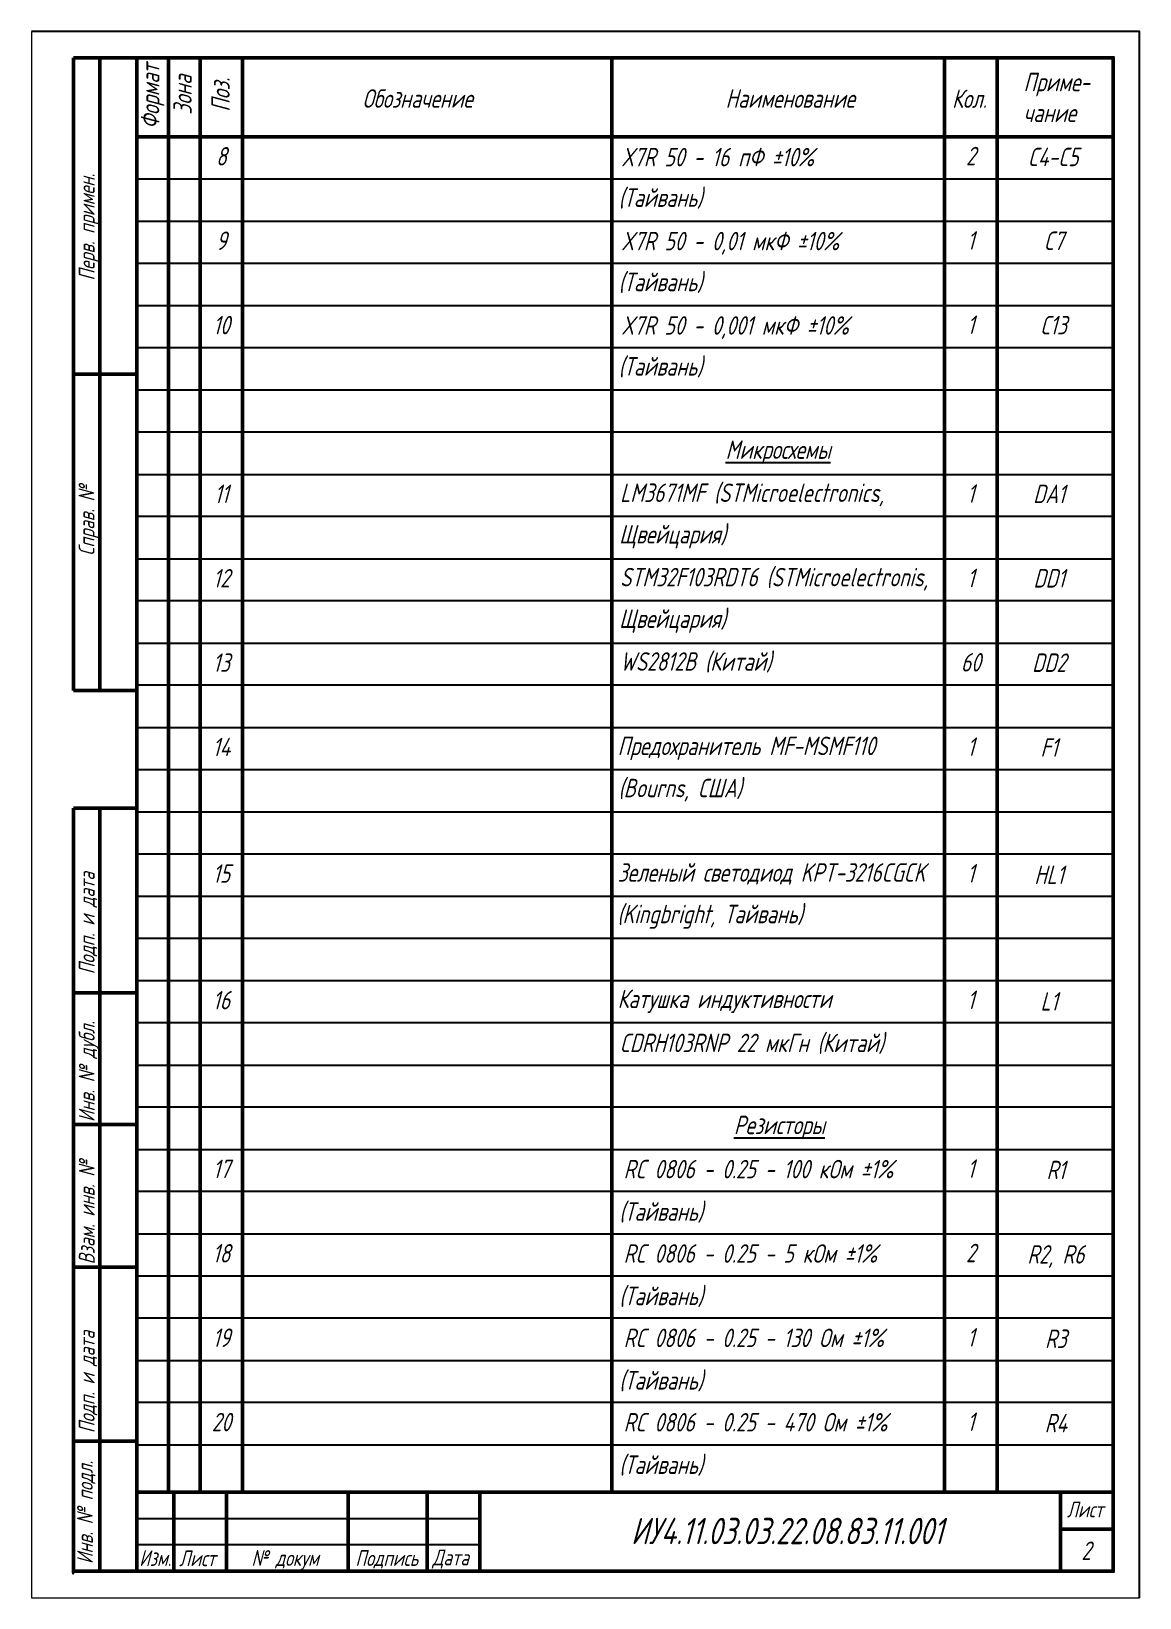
# Paper-space layout 'Лист2' of a CAD drawing. Header units: millimetres. Extents: x 0 to 210, y 0 to 297.
# The model-space entities are those that its viewports show. They can reach past a viewport. Long polylines and large blocks are cut down to what shows.
import ezdxf

# ---------------------------------------------------------------- set-up
doc = ezdxf.new("R2010")
doc.units = ezdxf.units.MM
doc.layers.add('FORM', color=7, linetype='Continuous')
doc.layers.add('NEVIDIM', color=1, linetype='Continuous')
doc.styles.get("Standard").update_dxf_attribs({"font": '', "width": 0.8, "oblique": 15})
doc.styles.get('Standard').set_extended_font_data('GOST type B')

msp = doc.modelspace()

# ---------------------------------------------------------------- linework, layer by layer
at = {"color": 0, "lineweight": 50}
for p, q in [((7600.58, 6771.21), (7600.58, 6891.21)), ((7605.58, 6771.21), (7605.58, 6891.21)), ((7600.58, 6831.21), (7612.58, 6831.21)), ((7612.58, 6771.21), (7600.58, 6771.21)), ((7612.58, 6748.91), (7600.58, 6748.91)), ((7605.58, 6748.91), (7605.58, 6603.91)), ((7600.58, 6713.91), (7612.58, 6713.91)), ((7612.58, 6688.91), (7600.58, 6688.91)), ((7600.58, 6661.91), (7612.58, 6661.91)), ((7612.58, 6628.91), (7600.58, 6628.91))]:
    msp.add_line(p, q, dxfattribs=at)
at = {"lineweight": 50}
for p, q in [((7797.58, 6891.21), (7600.58, 6891.21)), ((7612.58, 6604.21), (7612.58, 6891.21)), ((7797.58, 6891.21), (7797.58, 6604.21)), ((7600.58, 6748.91), (7600.58, 6603.91)), ((7612.58, 6619.21), (7797.58, 6619.21)), ((7787.58, 6604.21), (7787.58, 6619.21))]:
    msp.add_line(p, q, dxfattribs=at)
at = {"color": 0}
msp.add_line((7600.58, 6748.91), (7600.58, 6748.91), dxfattribs=at)
at = {"layer": 'FORM', "color": 0, "lineweight": 50}
for p, q in [((7618.58, 6891.21), (7618.58, 6619.21)), ((7624.58, 6891.21), (7624.58, 6619.21)), ((7632.58, 6891.21), (7632.58, 6619.21)), ((7702.58, 6891.21), (7702.58, 6619.21)), ((7765.58, 6619.21), (7765.58, 6891.21)), ((7775.58, 6619.21), (7775.58, 6891.21)), ((7612.58, 6876.21), (7797.58, 6876.21)), ((7619.58, 6604.21), (7619.58, 6619.21)), ((7629.58, 6619.21), (7629.58, 6604.21)), ((7652.58, 6604.21), (7652.58, 6619.21)), ((7667.58, 6619.21), (7667.58, 6604.21)), ((7677.58, 6604.21), (7677.58, 6619.21)), ((7797.58, 6612.21), (7787.58, 6612.21)), ((7797.58, 6604.21), (7600.58, 6604.21))]:
    msp.add_line(p, q, dxfattribs=at)
at = {"layer": 'FORM', "color": 0, "lineweight": 25}
for p, q in [((7797.58, 6868.21), (7612.58, 6868.21)), ((7612.58, 6860.21), (7797.58, 6860.21)), ((7797.58, 6852.21), (7612.58, 6852.21)), ((7612.58, 6844.21), (7797.58, 6844.21)), ((7797.58, 6836.21), (7612.58, 6836.21)), ((7612.58, 6828.21), (7797.58, 6828.21)), ((7797.58, 6820.21), (7612.58, 6820.21)), ((7612.58, 6812.21), (7797.58, 6812.21)), ((7797.58, 6804.21), (7612.58, 6804.21)), ((7612.58, 6796.21), (7797.58, 6796.21)), ((7797.58, 6788.21), (7612.58, 6788.21)), ((7612.58, 6780.21), (7797.58, 6780.21)), ((7797.58, 6772.21), (7612.58, 6772.21)), ((7612.58, 6764.21), (7797.58, 6764.21)), ((7797.58, 6756.21), (7612.58, 6756.21)), ((7612.58, 6748.21), (7797.58, 6748.21)), ((7797.58, 6740.21), (7612.58, 6740.21)), ((7612.58, 6732.21), (7797.58, 6732.21)), ((7797.58, 6724.21), (7612.58, 6724.21)), ((7612.58, 6716.21), (7797.58, 6716.21)), ((7797.58, 6708.21), (7612.58, 6708.21)), ((7612.58, 6700.21), (7797.58, 6700.21)), ((7797.58, 6692.21), (7612.58, 6692.21)), ((7612.58, 6684.21), (7797.58, 6684.21)), ((7797.58, 6676.21), (7612.58, 6676.21)), ((7612.58, 6668.21), (7797.58, 6668.21)), ((7612.58, 6660.21), (7797.58, 6660.21)), ((7797.58, 6652.21), (7612.58, 6652.21)), ((7612.58, 6644.21), (7797.58, 6644.21)), ((7797.58, 6636.21), (7612.58, 6636.21)), ((7612.58, 6628.21), (7797.58, 6628.21)), ((7612.58, 6614.21), (7677.58, 6614.21)), ((7677.58, 6609.21), (7612.58, 6609.21))]:
    msp.add_line(p, q, dxfattribs=at)
at = {"layer": 'FORM', "color": 0}
msp.add_lwpolyline([(7592.58, 6599.21), (7802.58, 6599.21), (7802.58, 6896.21), (7592.58, 6896.21)], close=True, dxfattribs=at)
at = {"layer": 'NEVIDIM', "color": 0, "linetype": 'Continuous'}
for p in [(7797.68, 6891.31), (7600.48, 6603.81), (7797.68, 6604.11)]:
    msp.add_point(p, dxfattribs=at)

# ---------------------------------------------------------------- texts
at = {"color": 0, "oblique": 15, "width": 0.8}
for s, p in [('Перв. примен.', (7604.58, 6848.95)), ('Подп. и дата', (7604.58, 6717.41)), ('Инв. № дубл.', (7604.58, 6689.41)), ('Взам. инв. №', (7604.58, 6662.41)), ('Подп. и дата', (7604.58, 6630.41))]:
    msp.add_text(s, height=3, rotation=90, dxfattribs=at).set_placement(p)
for s, p in [('Лист', (7788.79, 6614.44)), ('Дата', (7668.58, 6605.34)), ('Изм.', (7613.02, 6605.22)), ('Лист', (7620.58, 6605.17)), ('№ докум', (7634.29, 6605.23)), ('Подпись', (7653.98, 6605.22))]:
    msp.add_text(s, height=3, dxfattribs=at).set_placement(p)
at = {"attachment_point": 1, "rotation": 90}
for s, width, gutter_width, heights, insert, char_height in [('\\pxqc;Формат', 8, 25, [0], (7613.34, 6879.86), 3.5), ('\\pxqc;Зона', 8, 25, [0], (7619.47, 6880.18), 3.5), ('\\pxqc;Поз.', 8, 25, [0], (7626.68, 6880.18), 3.5), ('Справ. №', 26.3521, 25, [12.33], (7601.54, 6796.79), 3), ('Инв. № подл.', 22.3068, 12.5, [1.07], (7601.24, 6605.6), 3)]:
    msp.add_mtext_dynamic_manual_height_columns(s, width=width, gutter_width=gutter_width, heights=heights, dxfattribs=dict(at, insert=insert, char_height=char_height))
at = {"char_height": 3.5, "attachment_point": 1}
for s, width, heights, insert in [('Приме-\\Pчание', 48.3453, [0], (7780.57, 6888.34)), ('\\pxqc;Обозначение', 71.7299, [0], (7629.89, 6885.22)), ('\\pxqc;Наименование', 71.7299, [0], (7700.49, 6885.22)), ('Кол.', 5.3745, [0], (7767.03, 6885.19)), ('\\pxqc;8', 8, [0], (7624.58, 6874.26)), ('X7R 50 - 16 пФ %%P10%', 109.816, [0], (7704.35, 6874.11)), ('\\pxqc;2', 10, [0], (7765.58, 6874.32)), ('\\pxqc;C4-C5', 19.6684, [0], (7776.34, 6874.14)), ('\\pxqc;9', 8, [0], (7624.58, 6858.26)), ('X7R 50 - 0,01 мкФ %%P10%', 109.816, [0], (7704.35, 6858.19)), ('\\pxqc;1', 10, [0], (7765.58, 6858.32)), ('\\pxqc;C7', 19.6684, [0], (7776.45, 6858.25)), ('\\pxqc;10', 8, [0], (7624.58, 6842.26)), ('X7R 50 - 0,001 мкФ %%P10%', 109.816, [0], (7704.35, 6842.19)), ('\\pxqc;1', 10, [0], (7765.58, 6842.32)), ('\\pxqc;С13', 19.6684, [0], (7776.45, 6842.25)), ('\\pxqc;{\\LМикросхемы}', 63, [7.59], (7702.58, 6818.64)), ('\\pxqc;11', 8, [0], (7624.58, 6810.26)), ('LM3671MF (STMicroelectronics,', 109.816, [0], (7704.14, 6810.47)), ('\\pxqc;1', 10, [0], (7765.58, 6810.32)), ('\\pxqc;DA1', 19.6684, [0], (7775.58, 6810.25)), ('\\pxqc;12', 8, [0], (7624.58, 6794.26)), ('STM32F103RDT6 (STMicroelectronis, ', 109.816, [0], (7704.14, 6794.47)), ('\\pxqc;1', 10, [0], (7765.58, 6794.32)), ('\\pxqc;DD1', 19.6684, [0], (7775.58, 6794.25)), ('\\pxqc;13', 8, [0], (7624.58, 6778.26)), ('WS2812B (Китай)', 109.816, [0], (7704.14, 6778.47)), ('\\pxqc;60', 10, [0], (7765.58, 6778.32)), ('\\pxqc;DD2', 19.6684, [0], (7775.58, 6778.25)), ('\\pxqc;14', 8, [0], (7624.58, 6762.26)), ('\\pxt24;Предохранитель MF-MSMF110 ', 109.816, [0], (7703.67, 6762.47)), ('\\pxqc;1', 10, [0], (7765.58, 6762.32)), ('\\pxqc;F1', 19.6684, [0], (7775.58, 6762.17)), ('\\pxqc;15', 8, [0], (7624.58, 6738.26)), ('Зеленый светодиод KPT-3216CGCK ', 109.816, [0], (7703.67, 6738.47)), ('\\pxqc;1', 10, [0], (7765.58, 6738.32)), ('\\pxqc;HL1', 19.6684, [0], (7775.58, 6738.03)), ('\\pxqc;16', 8, [0], (7624.58, 6714.26)), ('Катушка индуктивности ', 109.816, [0], (7703.67, 6714.51)), ('\\pxqc;1', 10, [0], (7765.58, 6714.32)), ('\\pxqc;L1', 19.6684, [0], (7775.58, 6714.03)), ('\\pxqc;{\\LРезисторы}', 62.132, [7.59], (7703.25, 6690.59)), ('\\pxqc;17', 8, [0], (7624.58, 6682.26)), ('RC 0806 - 0.25 - 100 кОм %%P1%   ', 109.816, [0], (7704.81, 6682.22)), ('\\pxqc;1', 10, [0], (7765.58, 6682.32)), ('\\pxqc;R1', 19.6684, [0], (7776.86, 6682.06)), ('\\pxqc;18', 8, [0], (7624.58, 6666.26)), ('RC 0806 - 0.25 - 5 кОм %%P1% ', 109.816, [0], (7704.81, 6666.22)), ('\\pxqc;2', 10, [0], (7765.58, 6666.32)), ('\\pxqc;R2, R6', 19.6684, [0], (7776.86, 6666.06)), ('\\pxqc;19', 8, [0], (7624.58, 6650.26)), ('RC 0806 - 0.25 - 130 Ом %%P1% ', 109.816, [0], (7704.81, 6650.22)), ('\\pxqc;1', 10, [0], (7765.58, 6650.32)), ('\\pxqc;R3', 19.6684, [0], (7776.86, 6650.06)), ('\\pxqc;20', 8, [0], (7624.58, 6634.26)), ('RC 0806 - 0.25 - 470 Ом %%P1% ', 109.816, [0], (7704.81, 6634.22)), ('\\pxqc;1', 10, [0], (7765.58, 6634.32)), ('\\pxqc;R4', 19.6684, [0], (7776.86, 6634.06)), ('\\pxqc;2', 10.0561, [0], (7787.41, 6609.87))]:
    msp.add_mtext_dynamic_manual_height_columns(s, width=width, gutter_width=25, heights=heights, dxfattribs=dict(at, insert=insert))
for s, insert, char_height, width, attachment_point in [('(Тайвань)', (7703.85, 6866.43), 3.5, 19.7118, 1), ('(Тайвань)', (7703.85, 6850.43), 3.5, 19.7118, 1), ('(Тайвань)', (7703.85, 6834.43), 3.5, 19.7118, 1), ('Щвейцария)', (7703.96, 6802.6), 3.5, 24.5238, 1), ('Щвейцария)', (7703.96, 6786.6), 3.5, 24.5238, 1), ('(Bourns, США)', (7703.82, 6754.48), 3.5, 27.5845, 1), ('(Kingbright, Тайвань)', (7703.61, 6730.59), 3.5, 40.0873, 1), ('CDRH103RNP 22 мкГн (Китай)', (7704.04, 6706.15), 3.5, 57.3581, 1), ('(Тайвань)', (7703.97, 6674.17), 3.5, 19.7118, 1), ('(Тайвань)', (7703.97, 6658.17), 3.5, 19.7118, 1), ('(Тайвань)', (7703.97, 6642.17), 3.5, 19.7118, 1), ('(Тайвань)', (7703.97, 6626.17), 3.5, 19.7118, 1), ('{\\C0;ИУ4.11.03.03.22.08.83.11.001}', (7735.77, 6611.85), 5, 129.4139, 5)]:
    msp.add_mtext(s, dxfattribs=dict(insert=insert, char_height=char_height, width=width, attachment_point=attachment_point))

psp = doc.layouts.new('Лист2')

# ---------------------------------------------------------------- viewports
at = {"layer": '0'}
psp.add_viewport(center=(104.7, 148.2), size=(210, 297), view_center_point=(7697.58, 6747.71), view_height=297, dxfattribs=at)

doc.saveas('drawing.dxf')
